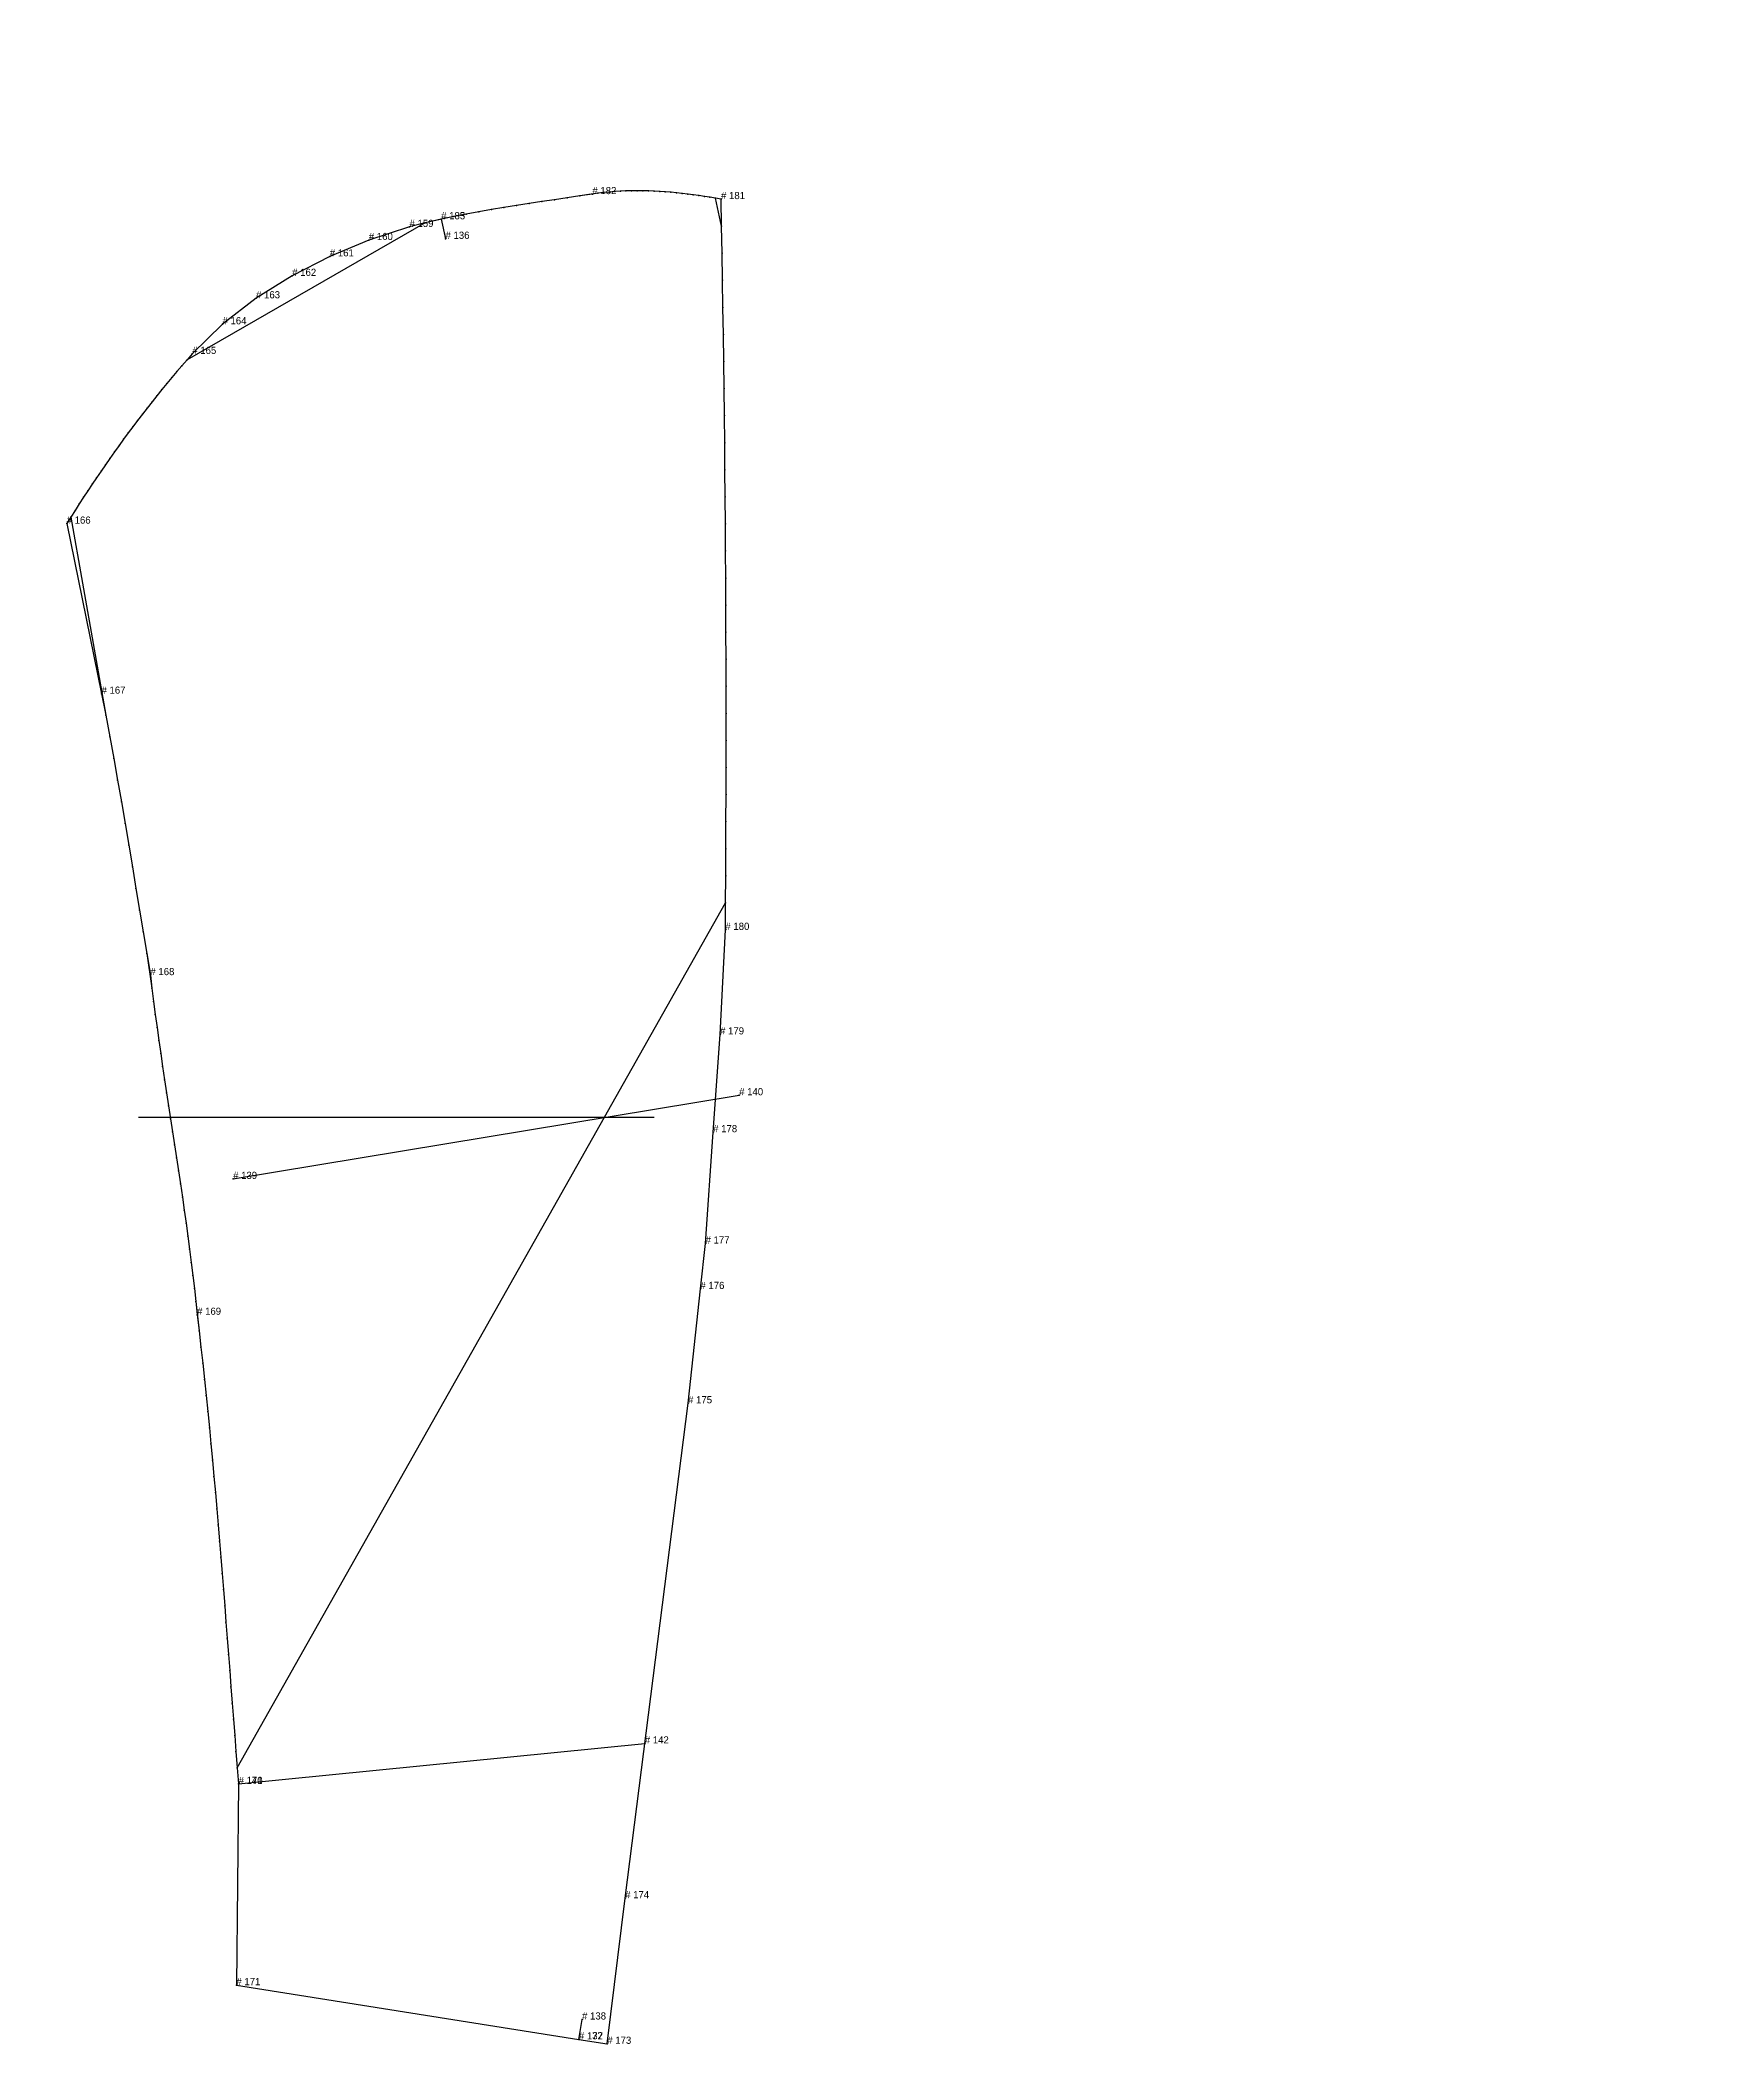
# Model space of a CAD drawing. Extents: x -129 to 180, y -125 to 336.
# Drawn here: x 118.5 to 177.3, y 130.8 to 200.7 of the extents above; entities that cross this region are included whole.
import ezdxf

# ---------------------------------------------------------------- set-up
doc = ezdxf.new("R2010")
doc.units = 0

# ---------------------------------------------------------------- blocks, each defined once
blk = doc.blocks.new('Pattern_110771_M')
at = {"layer": '1'}
blk.add_lwpolyline([(131.43013, 194.183014), (130.010696, 193.725494), (128.649612, 193.153961), (127.335762, 192.47467), (126.074585, 191.691269), (124.903358, 190.786713), (123.84906, 189.751251), (123.667427, 189.547043), (123.487503, 189.341354), (123.309258, 189.134277), (123.132652, 188.925797), (122.95768, 188.715988), (122.784294, 188.504868), (122.61248, 188.29245), (122.442207, 188.078812), (122.273445, 187.863953), (122.106171, 187.647934), (121.940361, 187.430771), (121.775978, 187.212509), (121.613007, 186.993164), (121.451408, 186.772812), (121.291161, 186.551453), (121.13224, 186.329117), (120.974617, 186.105865), (120.81826, 185.881729), (120.663155, 185.656723), (120.509254, 185.430893), (120.356552, 185.204285), (120.205009, 184.976913), (120.054596, 184.748825), (119.905296, 184.520065), (119.75708, 184.290649), (119.609909, 184.060608), (119.463768, 183.830002), (120.679771, 177.895798), (120.826447, 177.143112), (120.968559, 176.389587), (121.106667, 175.63533), (121.241318, 174.880417), (121.373047, 174.124969), (121.502396, 173.36911), (121.629929, 172.612885), (121.75618, 171.856445), (121.881691, 171.099869), (122.007011, 170.343262), (122.132683, 169.586716), (122.259262, 168.830353), (122.387276, 168.074265), (122.441071, 167.617111), (122.497612, 167.160355), (122.556656, 166.703964), (122.61795, 166.247894), (122.681229, 165.79213), (122.746246, 165.336609), (122.812744, 164.881317), (122.880455, 164.426193), (122.949142, 163.971222), (123.018539, 163.516357), (123.088387, 163.061554), (123.158432, 162.606796), (123.228416, 162.152039), (123.298096, 161.69725), (123.367203, 161.242386), (123.435486, 160.787399), (123.502686, 160.332275), (123.56855, 159.876968), (123.63282, 159.421432), (123.695244, 158.965652), (123.755562, 158.509567), (123.813522, 158.053162), (123.868866, 157.59639), (123.921333, 157.139206), (123.97068, 156.681595), (124.016632, 156.223495), (124.084373, 155.660583), (124.149826, 155.097458), (124.213127, 154.534134), (124.274368, 153.970627), (124.333672, 153.406937), (124.391144, 152.843079), (124.446907, 152.279068), (124.501053, 151.71492), (124.553711, 151.15062), (124.60498, 150.586212), (124.654984, 150.021683), (124.703827, 149.457031), (124.751617, 148.892303), (124.798477, 148.327484), (124.844513, 147.762589), (124.889832, 147.197632), (124.934547, 146.632614), (124.978775, 146.067551), (125.022621, 145.502457), (125.0662, 144.937332), (125.109619, 144.372208), (125.153, 143.807068), (125.196449, 143.241928), (125.240074, 142.676804), (125.283989, 142.11171), (125.328308, 141.546661), (125.373138, 140.981644), (125.418594, 140.416687), (125.46479, 139.851791), (125.387627, 132.830994), (137.343246, 130.941422), (138.333069, 130.784821), (138.956223, 135.863739), (141.153397, 153.134491), (141.58371, 157.123413), (141.763412, 158.709854), (142.028641, 162.593735), (142.269363, 166.006485), (142.455185, 169.653229), (142.461182, 170.597733), (142.466354, 171.542236), (142.470703, 172.486725), (142.474213, 173.431213), (142.476883, 174.375687), (142.478699, 175.32016), (142.479645, 176.264633), (142.479721, 177.209091), (142.478912, 178.153534), (142.477219, 179.097992), (142.474625, 180.042419), (142.471115, 180.986862), (142.46669, 181.931305), (142.461334, 182.875732), (142.455032, 183.82016), (142.447784, 184.764587), (142.43959, 185.709), (142.43042, 186.653412), (142.420288, 187.597839), (142.409149, 188.542252), (142.397034, 189.486664), (142.383911, 190.431076), (142.369766, 191.375488), (142.354614, 192.319885), (142.338409, 193.264297), (142.321182, 194.20871), (142.302902, 195.153122), (142.11026, 195.186829), (141.917099, 195.219101), (141.72345, 195.249786), (141.529373, 195.278748), (141.334885, 195.305878), (141.140045, 195.331024), (140.944885, 195.35405), (140.749466, 195.374832), (140.553802, 195.39325), (140.357941, 195.409149), (140.161942, 195.422394), (139.965836, 195.432877), (139.769653, 195.44043), (139.573456, 195.444962), (139.377258, 195.446289), (139.181137, 195.444321), (138.985107, 195.438904), (138.789215, 195.429916), (138.593506, 195.417206), (138.398026, 195.400665), (138.202805, 195.380142), (138.007904, 195.355499), (137.813339, 195.32663), (137.372177, 195.261932), (136.930862, 195.1978), (136.489487, 195.133621), (136.048203, 195.068756), (135.607132, 195.002579), (135.166382, 194.934464), (134.726059, 194.863785), (134.286331, 194.789902), (133.847275, 194.712204), (133.409027, 194.630051), (132.97171, 194.542816), (132.535461, 194.44986), (131.981842, 194.32225)], close=True, dxfattribs=at)
at = {"layer": '2'}
for p in [(137.813339, 195.32663), (137.813339, 195.32663), (142.302902, 195.153122), (142.302902, 195.153122), (132.535461, 194.44986), (132.535461, 194.44986), (132.535461, 194.44986), (132.535461, 194.44986), (130.010696, 193.725494), (130.010696, 193.725494), (131.43013, 194.183014), (131.43013, 194.183014), (132.686966, 193.766373), (132.686966, 193.766373), (128.649612, 193.153961), (128.649612, 193.153961), (127.335762, 192.47467), (127.335762, 192.47467), (126.074585, 191.691269), (126.074585, 191.691269), (124.903358, 190.786713), (124.903358, 190.786713), (123.84906, 189.751251), (123.84906, 189.751251), (119.463768, 183.830002), (119.463768, 183.830002), (120.679771, 177.895798), (120.679771, 177.895798), (142.455185, 169.653229), (142.455185, 169.653229), (122.387276, 168.074265), (122.387276, 168.074265), (142.269363, 166.006485), (142.269363, 166.006485), (142.935547, 163.883163), (142.935547, 163.883163), (142.028641, 162.593735), (142.028641, 162.593735), (125.273529, 160.963715), (125.273529, 160.963715), (141.763412, 158.709854), (141.763412, 158.709854), (141.58371, 157.123413), (141.58371, 157.123413), (124.016632, 156.223495), (124.016632, 156.223495), (141.153397, 153.134491), (141.153397, 153.134491), (139.643326, 141.264725), (139.643326, 141.264725), (125.46479, 139.851791), (125.46479, 139.851791), (125.46479, 139.851776), (125.46479, 139.851776), (138.956223, 135.863739), (138.956223, 135.863739), (125.387627, 132.830994), (125.387627, 132.830994), (137.452942, 131.632904), (137.452942, 131.632904), (137.343246, 130.941422), (137.343246, 130.941422), (137.343246, 130.941422), (137.343246, 130.941422), (138.333069, 130.784821), (138.333069, 130.784821)]:
    blk.add_point(p, dxfattribs=at)
at = {"layer": '3'}
for p in [(136.489487, 195.133621), (136.489487, 195.133621), (136.930862, 195.1978), (136.930862, 195.1978), (137.372177, 195.261932), (137.372177, 195.261932), (138.007904, 195.355499), (138.007904, 195.355499), (138.202805, 195.380142), (138.202805, 195.380142), (138.398026, 195.400665), (138.398026, 195.400665), (138.593506, 195.417206), (138.593506, 195.417206), (138.789215, 195.429916), (138.789215, 195.429916), (138.985107, 195.438904), (138.985107, 195.438904), (139.181137, 195.444321), (139.181137, 195.444321), (139.377258, 195.446289), (139.377258, 195.446289), (139.573456, 195.444962), (139.573456, 195.444962), (139.769653, 195.44043), (139.769653, 195.44043), (139.965836, 195.432877), (139.965836, 195.432877), (140.161942, 195.422394), (140.161942, 195.422394), (140.357941, 195.409149), (140.357941, 195.409149), (140.553802, 195.39325), (140.553802, 195.39325), (140.749466, 195.374832), (140.749466, 195.374832), (140.944885, 195.35405), (140.944885, 195.35405), (141.140045, 195.331024), (141.140045, 195.331024), (141.334885, 195.305878), (141.334885, 195.305878), (141.529373, 195.278748), (141.529373, 195.278748), (141.72345, 195.249786), (141.72345, 195.249786), (141.917099, 195.219101), (141.917099, 195.219101), (142.11026, 195.186829), (142.11026, 195.186829), (132.97171, 194.542816), (132.97171, 194.542816), (133.409027, 194.630051), (133.409027, 194.630051), (133.847275, 194.712204), (133.847275, 194.712204), (134.286331, 194.789902), (134.286331, 194.789902), (134.726059, 194.863785), (134.726059, 194.863785), (135.166382, 194.934464), (135.166382, 194.934464), (135.607132, 195.002579), (135.607132, 195.002579), (136.048203, 195.068756), (136.048203, 195.068756), (131.981842, 194.32225), (131.981842, 194.32225), (142.321182, 194.20871), (142.321182, 194.20871), (142.338409, 193.264297), (142.338409, 193.264297), (142.354614, 192.319885), (142.354614, 192.319885), (142.369766, 191.375488), (142.369766, 191.375488), (142.383911, 190.431076), (142.383911, 190.431076), (123.667427, 189.547043), (123.667427, 189.547043), (142.397034, 189.486664), (142.397034, 189.486664), (123.132652, 188.925797), (123.132652, 188.925797), (123.309258, 189.134277), (123.309258, 189.134277), (123.487503, 189.341354), (123.487503, 189.341354), (122.61248, 188.29245), (122.61248, 188.29245), (122.784294, 188.504868), (122.784294, 188.504868), (122.95768, 188.715988), (122.95768, 188.715988), (142.409149, 188.542252), (142.409149, 188.542252), (121.940361, 187.430771), (121.940361, 187.430771), (122.106171, 187.647934), (122.106171, 187.647934), (122.273445, 187.863953), (122.273445, 187.863953), (122.442207, 188.078812), (122.442207, 188.078812), (142.420288, 187.597839), (142.420288, 187.597839), (121.451408, 186.772812), (121.451408, 186.772812), (121.613007, 186.993164), (121.613007, 186.993164), (121.775978, 187.212509), (121.775978, 187.212509), (120.974617, 186.105865), (120.974617, 186.105865), (121.13224, 186.329117), (121.13224, 186.329117), (121.291161, 186.551453), (121.291161, 186.551453), (142.43042, 186.653412), (142.43042, 186.653412), (120.509254, 185.430893), (120.509254, 185.430893), (120.663155, 185.656723), (120.663155, 185.656723), (120.81826, 185.881729), (120.81826, 185.881729), (142.43959, 185.709), (142.43959, 185.709), (120.054596, 184.748825), (120.054596, 184.748825), (120.205009, 184.976913), (120.205009, 184.976913), (120.356552, 185.204285), (120.356552, 185.204285), (142.447784, 184.764587), (142.447784, 184.764587), (119.609909, 184.060608), (119.609909, 184.060608), (119.75708, 184.290649), (119.75708, 184.290649), (119.905296, 184.520065), (119.905296, 184.520065), (142.455032, 183.82016), (142.455032, 183.82016), (142.461334, 182.875732), (142.461334, 182.875732), (142.46669, 181.931305), (142.46669, 181.931305), (142.471115, 180.986862), (142.471115, 180.986862), (142.474625, 180.042419), (142.474625, 180.042419), (142.477219, 179.097992), (142.477219, 179.097992), (142.478912, 178.153534), (142.478912, 178.153534), (120.826447, 177.143112), (120.826447, 177.143112), (142.479721, 177.209091), (142.479721, 177.209091), (120.968559, 176.389587), (120.968559, 176.389587), (142.479645, 176.264633), (142.479645, 176.264633), (121.106667, 175.63533), (121.106667, 175.63533), (121.241318, 174.880417), (121.241318, 174.880417), (142.478699, 175.32016), (142.478699, 175.32016), (121.373047, 174.124969), (121.373047, 174.124969), (142.476883, 174.375687), (142.476883, 174.375687), (142.474213, 173.431213), (142.474213, 173.431213), (121.502396, 173.36911), (121.502396, 173.36911), (121.629929, 172.612885), (121.629929, 172.612885), (142.470703, 172.486725), (142.470703, 172.486725), (121.75618, 171.856445), (121.75618, 171.856445), (142.466354, 171.542236), (142.466354, 171.542236), (121.881691, 171.099869), (121.881691, 171.099869), (122.007011, 170.343262), (122.007011, 170.343262), (142.461182, 170.597733), (142.461182, 170.597733), (122.132683, 169.586716), (122.132683, 169.586716), (122.259262, 168.830353), (122.259262, 168.830353), (122.441071, 167.617111), (122.441071, 167.617111), (122.497612, 167.160355), (122.497612, 167.160355), (122.556656, 166.703964), (122.556656, 166.703964), (122.61795, 166.247894), (122.61795, 166.247894), (122.681229, 165.79213), (122.681229, 165.79213), (122.746246, 165.336609), (122.746246, 165.336609), (122.812744, 164.881317), (122.812744, 164.881317), (122.880455, 164.426193), (122.880455, 164.426193), (122.949142, 163.971222), (122.949142, 163.971222), (123.018539, 163.516357), (123.018539, 163.516357), (123.088387, 163.061554), (123.088387, 163.061554), (123.158432, 162.606796), (123.158432, 162.606796), (123.228416, 162.152039), (123.228416, 162.152039), (123.298096, 161.69725), (123.298096, 161.69725), (123.367203, 161.242386), (123.367203, 161.242386), (123.435486, 160.787399), (123.435486, 160.787399), (123.502686, 160.332275), (123.502686, 160.332275), (123.56855, 159.876968), (123.56855, 159.876968), (123.63282, 159.421432), (123.63282, 159.421432), (123.695244, 158.965652), (123.695244, 158.965652), (123.755562, 158.509567), (123.755562, 158.509567), (123.813522, 158.053162), (123.813522, 158.053162), (123.868866, 157.59639), (123.868866, 157.59639), (123.921333, 157.139206), (123.921333, 157.139206), (123.97068, 156.681595), (123.97068, 156.681595), (124.084373, 155.660583), (124.084373, 155.660583), (124.149826, 155.097458), (124.149826, 155.097458), (124.213127, 154.534134), (124.213127, 154.534134), (124.274368, 153.970627), (124.274368, 153.970627), (124.333672, 153.406937), (124.333672, 153.406937), (124.391144, 152.843079), (124.391144, 152.843079), (124.446907, 152.279068), (124.446907, 152.279068), (124.501053, 151.71492), (124.501053, 151.71492), (124.553711, 151.15062), (124.553711, 151.15062), (124.60498, 150.586212), (124.60498, 150.586212), (124.654984, 150.021683), (124.654984, 150.021683), (124.703827, 149.457031), (124.703827, 149.457031), (124.751617, 148.892303), (124.751617, 148.892303), (124.798477, 148.327484), (124.798477, 148.327484), (124.844513, 147.762589), (124.844513, 147.762589), (124.889832, 147.197632), (124.889832, 147.197632), (124.934547, 146.632614), (124.934547, 146.632614), (124.978775, 146.067551), (124.978775, 146.067551), (125.022621, 145.502457), (125.022621, 145.502457), (125.0662, 144.937332), (125.0662, 144.937332), (125.109619, 144.372208), (125.109619, 144.372208), (125.153, 143.807068), (125.153, 143.807068), (125.196449, 143.241928), (125.196449, 143.241928), (125.240074, 142.676804), (125.240074, 142.676804), (125.283989, 142.11171), (125.283989, 142.11171), (125.328308, 141.546661), (125.328308, 141.546661), (125.373138, 140.981644), (125.373138, 140.981644), (125.418594, 140.416687), (125.418594, 140.416687)]:
    blk.add_point(p, dxfattribs=at)
at = {"layer": '7'}
blk.add_line((121.971748, 163.11554), (139.971741, 163.11554), dxfattribs=at)
at = {"layer": '8'}
for points in [[(132.535461, 194.44986), (132.686966, 193.766373)], [(125.273529, 160.963715), (142.935547, 163.883163)], [(125.46479, 139.851776), (139.643326, 141.264725)], [(137.343246, 130.941422), (137.452942, 131.632904)]]:
    blk.add_lwpolyline(points, dxfattribs=at)
at = {"layer": '84'}
blk.add_lwpolyline([(123.667427, 189.547043), (123.487503, 189.341354), (123.309258, 189.134277), (123.132652, 188.925797), (122.95768, 188.715988), (122.784294, 188.504868), (122.61248, 188.29245), (122.442207, 188.078812), (122.273445, 187.863953), (122.106171, 187.647934), (121.940361, 187.430771), (121.775978, 187.212509), (121.613007, 186.993164), (121.451408, 186.772812), (121.291161, 186.551453), (121.13224, 186.329117), (120.974617, 186.105865), (120.81826, 185.881729), (120.663155, 185.656723), (120.509254, 185.430893), (120.356552, 185.204285), (120.205009, 184.976913), (120.054596, 184.748825), (119.905296, 184.520065), (119.75708, 184.290649), (119.609909, 184.060608), (120.826447, 177.143112), (120.968559, 176.389587), (121.106667, 175.63533), (121.241318, 174.880417), (121.373047, 174.124969), (121.502396, 173.36911), (121.629929, 172.612885), (121.75618, 171.856445), (121.881691, 171.099869), (122.007011, 170.343262), (122.132683, 169.586716), (122.259262, 168.830353), (122.441071, 167.617111), (122.497612, 167.160355), (122.556656, 166.703964), (122.61795, 166.247894), (122.681229, 165.79213), (122.746246, 165.336609), (122.812744, 164.881317), (122.880455, 164.426193), (122.949142, 163.971222), (123.018539, 163.516357), (123.088387, 163.061554), (123.158432, 162.606796), (123.228416, 162.152039), (123.298096, 161.69725), (123.367203, 161.242386), (123.435486, 160.787399), (123.502686, 160.332275), (123.56855, 159.876968), (123.63282, 159.421432), (123.695244, 158.965652), (123.755562, 158.509567), (123.813522, 158.053162), (123.868866, 157.59639), (123.921333, 157.139206), (123.97068, 156.681595), (124.084373, 155.660583), (124.149826, 155.097458), (124.213127, 154.534134), (124.274368, 153.970627), (124.333672, 153.406937), (124.391144, 152.843079), (124.446907, 152.279068), (124.501053, 151.71492), (124.553711, 151.15062), (124.60498, 150.586212), (124.654984, 150.021683), (124.703827, 149.457031), (124.751617, 148.892303), (124.798477, 148.327484), (124.844513, 147.762589), (124.889832, 147.197632), (124.934547, 146.632614), (124.978775, 146.067551), (125.022621, 145.502457), (125.0662, 144.937332), (125.109619, 144.372208), (125.153, 143.807068), (125.196449, 143.241928), (125.240074, 142.676804), (125.283989, 142.11171), (125.328308, 141.546661), (125.373138, 140.981644), (125.418594, 140.416687), (142.461182, 170.597733), (142.466354, 171.542236), (142.470703, 172.486725), (142.474213, 173.431213), (142.476883, 174.375687), (142.478699, 175.32016), (142.479645, 176.264633), (142.479721, 177.209091), (142.478912, 178.153534), (142.477219, 179.097992), (142.474625, 180.042419), (142.471115, 180.986862), (142.46669, 181.931305), (142.461334, 182.875732), (142.455032, 183.82016), (142.447784, 184.764587), (142.43959, 185.709), (142.43042, 186.653412), (142.420288, 187.597839), (142.409149, 188.542252), (142.397034, 189.486664), (142.383911, 190.431076), (142.369766, 191.375488), (142.354614, 192.319885), (142.338409, 193.264297), (142.321182, 194.20871), (142.11026, 195.186829), (141.917099, 195.219101), (141.72345, 195.249786), (141.529373, 195.278748), (141.334885, 195.305878), (141.140045, 195.331024), (140.944885, 195.35405), (140.749466, 195.374832), (140.553802, 195.39325), (140.357941, 195.409149), (140.161942, 195.422394), (139.965836, 195.432877), (139.769653, 195.44043), (139.573456, 195.444962), (139.377258, 195.446289), (139.181137, 195.444321), (138.985107, 195.438904), (138.789215, 195.429916), (138.593506, 195.417206), (138.398026, 195.400665), (138.202805, 195.380142), (138.007904, 195.355499), (137.372177, 195.261932), (136.930862, 195.1978), (136.489487, 195.133621), (136.048203, 195.068756), (135.607132, 195.002579), (135.166382, 194.934464), (134.726059, 194.863785), (134.286331, 194.789902), (133.847275, 194.712204), (133.409027, 194.630051), (132.97171, 194.542816), (131.981842, 194.32225)], close=True, dxfattribs=at)
at = {"layer": '85'}
for points in [[(132.686966, 193.766373)], [(142.935547, 163.883163)], [(139.643326, 141.264725)], [(137.452942, 131.632904)]]:
    blk.add_lwpolyline(points, dxfattribs=at)
at = {"layer": '1'}
for s, p in [('# 182', (137.813339, 195.32663)), ('# 181', (142.302902, 195.153122)), ('# 159', (131.43013, 194.183014)), ('# 183', (132.535461, 194.44986)), ('# 160', (130.010696, 193.725494)), ('# 161', (128.649612, 193.153961)), ('# 162', (127.335762, 192.47467)), ('# 163', (126.074585, 191.691269)), ('# 164', (124.903358, 190.786713)), ('# 165', (123.84906, 189.751251)), ('# 166', (119.463768, 183.830002)), ('# 167', (120.679771, 177.895798)), ('# 180', (142.455185, 169.653229)), ('# 168', (122.387276, 168.074265)), ('# 179', (142.269363, 166.006485)), ('# 178', (142.028641, 162.593735)), ('# 177', (141.763412, 158.709854)), ('# 176', (141.58371, 157.123413)), ('# 169', (124.016632, 156.223495)), ('# 175', (141.153397, 153.134491)), ('# 170', (125.46479, 139.851791)), ('# 174', (138.956223, 135.863739)), ('# 171', (125.387627, 132.830994)), ('# 172', (137.343246, 130.941422)), ('# 173', (138.333069, 130.784821))]:
    blk.add_text(s, height=0.25, dxfattribs=at).set_placement(p)
at = {"layer": '8'}
for s, p in [('# 135', (132.535461, 194.44986)), ('# 136', (132.686966, 193.766373)), ('# 140', (142.935547, 163.883163)), ('# 139', (125.273529, 160.963715)), ('# 142', (139.643326, 141.264725)), ('# 141', (125.46479, 139.851776)), ('# 138', (137.452942, 131.632904)), ('# 137', (137.343246, 130.941422))]:
    blk.add_text(s, height=0.25, dxfattribs=at).set_placement(p)
at = {"layer": '85'}
for s, p in [('# 136', (132.686966, 193.766373)), ('# 140', (142.935547, 163.883163)), ('# 142', (139.643326, 141.264725)), ('# 138', (137.452942, 131.632904))]:
    blk.add_text(s, height=0.25, dxfattribs=at).set_placement(p)
blk = doc.blocks.new('Pattern_121095_M')
at = {"layer": '1'}
blk.add_lwpolyline([(100.798256, 146.612213), (101.500961, 156.19841), (101.776932, 158.232437), (101.827881, 158.510178), (101.882202, 158.787186), (101.939789, 159.063477), (102.000542, 159.33905), (102.064369, 159.613907), (102.13118, 159.888046), (102.200867, 160.161469), (102.273338, 160.434189), (102.348503, 160.706177), (102.426254, 160.977463), (102.506508, 161.248032), (102.589157, 161.517899), (102.67411, 161.787033), (102.761269, 162.055466), (102.85054, 162.323181), (102.941826, 162.590195), (103.035019, 162.856491), (103.308838, 163.754272), (103.584419, 164.65155), (103.861839, 165.548279), (104.141174, 166.444458), (104.422485, 167.340042), (104.705856, 168.234985), (104.991356, 169.129272), (105.279045, 170.022842), (105.569008, 170.915695), (105.861313, 171.80777), (106.156021, 172.699036), (106.453224, 173.589478), (106.752975, 174.47905), (107.055359, 175.367722), (107.360435, 176.255447), (107.668289, 177.142212), (107.978981, 178.027969), (108.292587, 178.912689), (108.609177, 179.796341), (108.928825, 180.678894), (109.251602, 181.560303), (109.577576, 182.440536), (109.90683, 183.319565), (110.239418, 184.197357), (110.575424, 185.073868), (110.914917, 185.949081), (111.257965, 186.822968), (111.604645, 187.69545), (111.955032, 188.566544), (111.75116, 188.505722), (111.546577, 188.447357), (111.341309, 188.391434), (111.135376, 188.337982), (110.928818, 188.287003), (110.721664, 188.238495), (110.513947, 188.192474), (110.305695, 188.148911), (110.096931, 188.107849), (109.887695, 188.06929), (109.678024, 188.033203), (109.467926, 187.999634), (109.257446, 187.968567), (109.046608, 187.940002), (108.835449, 187.913956), (108.623993, 187.890411), (108.41227, 187.869415), (108.200317, 187.850922), (107.988159, 187.834976), (107.775826, 187.821564), (107.563354, 187.810684), (107.350761, 187.802353), (107.138092, 187.79657), (106.178688, 188.143829), (105.267227, 188.601425), (105.084663, 188.715256), (104.904541, 188.832657), (104.726791, 188.953491), (104.551369, 189.077591), (104.378204, 189.204834), (104.20726, 189.335068), (104.03846, 189.46814), (103.871758, 189.603912), (103.707092, 189.742233), (103.544411, 189.88295), (103.383652, 190.02594), (103.224762, 190.171021), (103.06768, 190.318085), (102.912354, 190.466965), (102.75872, 190.617523), (102.606735, 190.769623), (102.456329, 190.923096), (102.307449, 191.077805), (102.160034, 191.233597), (101.946999, 191.497528), (101.733826, 191.761581), (101.520416, 192.025635), (101.306679, 192.289581), (101.092514, 192.553329), (100.877831, 192.816757), (100.662529, 193.079773), (100.446518, 193.34227), (100.229706, 193.604156), (100.011993, 193.865295), (99.793282, 194.125595), (99.573486, 194.384964), (99.352501, 194.64328), (99.130234, 194.900421), (98.906601, 195.156342), (98.681488, 195.410873), (98.454819, 195.663956), (98.226486, 195.915451), (97.996399, 196.165268), (97.764465, 196.4133), (97.530579, 196.659454), (97.294662, 196.903595), (97.05661, 197.14566), (96.816322, 197.385498), (96.573715, 197.623047), (96.32869, 197.858154), (96.081146, 198.090759), (95.830994, 198.32074), (95.57814, 198.547974), (94.281937, 199.553345), (92.907486, 200.448761), (92.689186, 199.769775), (92.47229, 199.090332), (92.256798, 198.410461), (92.042694, 197.730164), (91.829964, 197.049438), (91.618591, 196.368286), (91.408577, 195.686722), (91.199898, 195.004745), (90.992546, 194.322372), (90.786507, 193.639603), (90.581764, 192.956436), (90.378311, 192.272888), (90.17614, 191.588959), (89.975235, 190.904663), (89.775574, 190.220001), (89.577156, 189.534973), (89.379967, 188.849579), (89.183998, 188.163849), (88.989227, 187.477783), (88.795647, 186.791367), (88.603241, 186.10463), (88.41201, 185.417557), (88.221931, 184.730164), (88.03299, 184.042465), (87.845184, 183.354462), (87.658485, 182.666153), (87.4729, 181.977539), (87.288406, 181.288651), (87.104996, 180.599472), (86.994202, 180.183136), (86.883812, 179.766663), (86.773972, 179.350021), (86.664841, 178.933167), (86.55658, 178.516068), (86.449348, 178.098709), (86.343285, 177.681046), (86.238556, 177.263062), (86.135315, 176.844696), (86.033722, 176.425964), (85.933929, 176.00679), (85.836082, 175.587158), (85.740356, 175.167053), (85.646889, 174.746429), (85.555847, 174.325256), (85.467377, 173.903503), (85.381638, 173.48114), (85.298798, 173.058136), (84.873901, 170.508057), (84.587746, 167.938965), (84.437622, 165.35936), (84.46566, 164.742569), (84.499733, 164.126343), (84.539543, 163.510666), (84.584808, 162.895523), (84.635223, 162.280884), (84.690491, 161.666702), (84.750328, 161.052979), (84.814438, 160.439682), (84.882523, 159.826767), (84.954285, 159.214233), (85.029434, 158.602036), (85.107674, 157.990143), (85.188721, 157.378555), (85.272263, 156.767227), (85.358017, 156.156128), (85.445686, 155.545258), (85.534981, 154.934555), (85.625595, 154.32402), (85.717239, 153.713623), (85.809631, 153.103333), (85.902458, 152.493118), (85.995438, 151.88295), (86.088264, 151.272827), (86.180656, 150.662689), (86.272316, 150.052536), (86.362946, 149.442337), (86.452248, 148.832062), (86.539932, 148.22168), (86.62571, 147.611176), (86.640831, 147.610794), (87.984207, 137.468201), (100.917038, 139.592957)], close=True, dxfattribs=at)
at = {"layer": '2'}
for p in [(92.907486, 200.448761), (92.907486, 200.448761), (94.281937, 199.553345), (94.281937, 199.553345), (95.57814, 198.547974), (95.57814, 198.547974), (102.160034, 191.233597), (102.160034, 191.233597), (102.160034, 191.233597), (102.160034, 191.233597), (101.632256, 190.77388), (101.632256, 190.77388), (105.267227, 188.601425), (105.267227, 188.601425), (106.178688, 188.143829), (106.178688, 188.143829), (111.955032, 188.566544), (111.955032, 188.566544), (107.138092, 187.79657), (107.138092, 187.79657), (87.104996, 180.599472), (87.104996, 180.599472), (85.298798, 173.058136), (85.298798, 173.058136), (84.873901, 170.508057), (84.873901, 170.508057), (88.21875, 169.312668), (88.21875, 169.312668), (88.21875, 169.312668), (88.21875, 169.312668), (88.705643, 169.235214), (88.705643, 169.235214), (88.783264, 169.723114), (88.783264, 169.723114), (88.628044, 168.747314), (88.628044, 168.747314), (89.193535, 169.157593), (89.193535, 169.157593), (84.587746, 167.938965), (84.587746, 167.938965), (104.446281, 166.731125), (104.446281, 166.731125), (84.437622, 165.35936), (84.437622, 165.35936), (103.035019, 162.856491), (103.035019, 162.856491), (101.776932, 158.232437), (101.776932, 158.232437), (101.500961, 156.19841), (101.500961, 156.19841), (86.62571, 147.611176), (86.62571, 147.611176), (86.62571, 147.611176), (86.62571, 147.611176), (86.640831, 147.610794), (86.640831, 147.610794), (100.798256, 146.612213), (100.798256, 146.612213), (100.798256, 146.612213), (100.798256, 146.612213), (100.917038, 139.592957), (100.917038, 139.592957), (87.984207, 137.468201), (87.984207, 137.468201)]:
    blk.add_point(p, dxfattribs=at)
at = {"layer": '3'}
for p in [(92.689186, 199.769775), (92.689186, 199.769775), (92.47229, 199.090332), (92.47229, 199.090332), (92.256798, 198.410461), (92.256798, 198.410461), (95.830994, 198.32074), (95.830994, 198.32074), (96.081146, 198.090759), (96.081146, 198.090759), (92.042694, 197.730164), (92.042694, 197.730164), (96.32869, 197.858154), (96.32869, 197.858154), (96.573715, 197.623047), (96.573715, 197.623047), (96.816322, 197.385498), (96.816322, 197.385498), (91.829964, 197.049438), (91.829964, 197.049438), (97.05661, 197.14566), (97.05661, 197.14566), (97.294662, 196.903595), (97.294662, 196.903595), (97.530579, 196.659454), (97.530579, 196.659454), (91.618591, 196.368286), (91.618591, 196.368286), (97.764465, 196.4133), (97.764465, 196.4133), (97.996399, 196.165268), (97.996399, 196.165268), (98.226486, 195.915451), (98.226486, 195.915451), (91.408577, 195.686722), (91.408577, 195.686722), (98.454819, 195.663956), (98.454819, 195.663956), (98.681488, 195.410873), (98.681488, 195.410873), (98.906601, 195.156342), (98.906601, 195.156342), (91.199898, 195.004745), (91.199898, 195.004745), (99.130234, 194.900421), (99.130234, 194.900421), (99.352501, 194.64328), (99.352501, 194.64328), (99.573486, 194.384964), (99.573486, 194.384964), (90.992546, 194.322372), (90.992546, 194.322372), (99.793282, 194.125595), (99.793282, 194.125595), (100.011993, 193.865295), (100.011993, 193.865295), (90.786507, 193.639603), (90.786507, 193.639603), (100.229706, 193.604156), (100.229706, 193.604156), (100.446518, 193.34227), (100.446518, 193.34227), (100.662529, 193.079773), (100.662529, 193.079773), (90.581764, 192.956436), (90.581764, 192.956436), (100.877831, 192.816757), (100.877831, 192.816757), (101.092514, 192.553329), (101.092514, 192.553329), (101.306679, 192.289581), (101.306679, 192.289581), (90.17614, 191.588959), (90.17614, 191.588959), (90.378311, 192.272888), (90.378311, 192.272888), (101.520416, 192.025635), (101.520416, 192.025635), (101.733826, 191.761581), (101.733826, 191.761581), (89.975235, 190.904663), (89.975235, 190.904663), (101.946999, 191.497528), (101.946999, 191.497528), (102.307449, 191.077805), (102.307449, 191.077805), (102.456329, 190.923096), (102.456329, 190.923096), (89.775574, 190.220001), (89.775574, 190.220001), (102.606735, 190.769623), (102.606735, 190.769623), (102.75872, 190.617523), (102.75872, 190.617523), (102.912354, 190.466965), (102.912354, 190.466965), (103.06768, 190.318085), (103.06768, 190.318085), (89.577156, 189.534973), (89.577156, 189.534973), (103.224762, 190.171021), (103.224762, 190.171021), (103.383652, 190.02594), (103.383652, 190.02594), (103.544411, 189.88295), (103.544411, 189.88295), (103.707092, 189.742233), (103.707092, 189.742233), (103.871758, 189.603912), (103.871758, 189.603912), (89.379967, 188.849579), (89.379967, 188.849579), (104.03846, 189.46814), (104.03846, 189.46814), (104.20726, 189.335068), (104.20726, 189.335068), (104.378204, 189.204834), (104.378204, 189.204834), (104.551369, 189.077591), (104.551369, 189.077591), (104.726791, 188.953491), (104.726791, 188.953491), (104.904541, 188.832657), (104.904541, 188.832657), (89.183998, 188.163849), (89.183998, 188.163849), (105.084663, 188.715256), (105.084663, 188.715256), (110.096931, 188.107849), (110.096931, 188.107849), (110.305695, 188.148911), (110.305695, 188.148911), (110.513947, 188.192474), (110.513947, 188.192474), (110.721664, 188.238495), (110.721664, 188.238495), (110.928818, 188.287003), (110.928818, 188.287003), (111.135376, 188.337982), (111.135376, 188.337982), (111.341309, 188.391434), (111.341309, 188.391434), (111.546577, 188.447357), (111.546577, 188.447357), (111.75116, 188.505722), (111.75116, 188.505722), (88.989227, 187.477783), (88.989227, 187.477783), (107.350761, 187.802353), (107.350761, 187.802353), (107.563354, 187.810684), (107.563354, 187.810684), (107.775826, 187.821564), (107.775826, 187.821564), (107.988159, 187.834976), (107.988159, 187.834976), (108.200317, 187.850922), (108.200317, 187.850922), (108.41227, 187.869415), (108.41227, 187.869415), (108.623993, 187.890411), (108.623993, 187.890411), (108.835449, 187.913956), (108.835449, 187.913956), (109.046608, 187.940002), (109.046608, 187.940002), (109.257446, 187.968567), (109.257446, 187.968567), (109.467926, 187.999634), (109.467926, 187.999634), (109.678024, 188.033203), (109.678024, 188.033203), (109.887695, 188.06929), (109.887695, 188.06929), (111.604645, 187.69545), (111.604645, 187.69545), (88.795647, 186.791367), (88.795647, 186.791367), (111.257965, 186.822968), (111.257965, 186.822968), (88.603241, 186.10463), (88.603241, 186.10463), (88.41201, 185.417557), (88.41201, 185.417557), (110.914917, 185.949081), (110.914917, 185.949081), (88.221931, 184.730164), (88.221931, 184.730164), (110.575424, 185.073868), (110.575424, 185.073868), (88.03299, 184.042465), (88.03299, 184.042465), (110.239418, 184.197357), (110.239418, 184.197357), (87.845184, 183.354462), (87.845184, 183.354462), (109.90683, 183.319565), (109.90683, 183.319565), (87.658485, 182.666153), (87.658485, 182.666153), (87.4729, 181.977539), (87.4729, 181.977539), (109.577576, 182.440536), (109.577576, 182.440536), (87.288406, 181.288651), (87.288406, 181.288651), (109.251602, 181.560303), (109.251602, 181.560303), (108.928825, 180.678894), (108.928825, 180.678894), (86.883812, 179.766663), (86.883812, 179.766663), (86.994202, 180.183136), (86.994202, 180.183136), (108.609177, 179.796341), (108.609177, 179.796341), (86.773972, 179.350021), (86.773972, 179.350021), (86.55658, 178.516068), (86.55658, 178.516068), (86.664841, 178.933167), (86.664841, 178.933167), (108.292587, 178.912689), (108.292587, 178.912689), (86.343285, 177.681046), (86.343285, 177.681046), (86.449348, 178.098709), (86.449348, 178.098709), (107.978981, 178.027969), (107.978981, 178.027969), (86.238556, 177.263062), (86.238556, 177.263062), (107.668289, 177.142212), (107.668289, 177.142212), (86.033722, 176.425964), (86.033722, 176.425964), (86.135315, 176.844696), (86.135315, 176.844696), (107.360435, 176.255447), (107.360435, 176.255447), (85.836082, 175.587158), (85.836082, 175.587158), (85.933929, 176.00679), (85.933929, 176.00679), (85.740356, 175.167053), (85.740356, 175.167053), (107.055359, 175.367722), (107.055359, 175.367722), (85.555847, 174.325256), (85.555847, 174.325256), (85.646889, 174.746429), (85.646889, 174.746429), (106.752975, 174.47905), (106.752975, 174.47905), (85.381638, 173.48114), (85.381638, 173.48114), (85.467377, 173.903503), (85.467377, 173.903503), (106.453224, 173.589478), (106.453224, 173.589478), (106.156021, 172.699036), (106.156021, 172.699036), (105.861313, 171.80777), (105.861313, 171.80777), (105.569008, 170.915695), (105.569008, 170.915695), (105.279045, 170.022842), (105.279045, 170.022842), (104.991356, 169.129272), (104.991356, 169.129272), (104.705856, 168.234985), (104.705856, 168.234985), (104.422485, 167.340042), (104.422485, 167.340042), (104.141174, 166.444458), (104.141174, 166.444458), (103.861839, 165.548279), (103.861839, 165.548279), (84.46566, 164.742569), (84.46566, 164.742569), (103.584419, 164.65155), (103.584419, 164.65155), (84.499733, 164.126343), (84.499733, 164.126343), (103.308838, 163.754272), (103.308838, 163.754272), (84.539543, 163.510666), (84.539543, 163.510666), (84.584808, 162.895523), (84.584808, 162.895523), (84.635223, 162.280884), (84.635223, 162.280884), (102.85054, 162.323181), (102.85054, 162.323181), (102.941826, 162.590195), (102.941826, 162.590195), (84.690491, 161.666702), (84.690491, 161.666702), (102.67411, 161.787033), (102.67411, 161.787033), (102.761269, 162.055466), (102.761269, 162.055466), (84.750328, 161.052979), (84.750328, 161.052979), (102.426254, 160.977463), (102.426254, 160.977463), (102.506508, 161.248032), (102.506508, 161.248032), (102.589157, 161.517899), (102.589157, 161.517899), (84.814438, 160.439682), (84.814438, 160.439682), (102.200867, 160.161469), (102.200867, 160.161469), (102.273338, 160.434189), (102.273338, 160.434189), (102.348503, 160.706177), (102.348503, 160.706177), (84.882523, 159.826767), (84.882523, 159.826767), (102.064369, 159.613907), (102.064369, 159.613907), (102.13118, 159.888046), (102.13118, 159.888046), (84.954285, 159.214233), (84.954285, 159.214233), (101.882202, 158.787186), (101.882202, 158.787186), (101.939789, 159.063477), (101.939789, 159.063477), (102.000542, 159.33905), (102.000542, 159.33905), (85.029434, 158.602036), (85.029434, 158.602036), (101.827881, 158.510178), (101.827881, 158.510178), (85.107674, 157.990143), (85.107674, 157.990143), (85.188721, 157.378555), (85.188721, 157.378555), (85.272263, 156.767227), (85.272263, 156.767227), (85.358017, 156.156128), (85.358017, 156.156128), (85.445686, 155.545258), (85.445686, 155.545258), (85.534981, 154.934555), (85.534981, 154.934555), (85.625595, 154.32402), (85.625595, 154.32402), (85.717239, 153.713623), (85.717239, 153.713623), (85.809631, 153.103333), (85.809631, 153.103333), (85.902458, 152.493118), (85.902458, 152.493118), (85.995438, 151.88295), (85.995438, 151.88295), (86.088264, 151.272827), (86.088264, 151.272827), (86.180656, 150.662689), (86.180656, 150.662689), (86.272316, 150.052536), (86.272316, 150.052536), (86.362946, 149.442337), (86.362946, 149.442337), (86.452248, 148.832062), (86.452248, 148.832062), (86.539932, 148.22168), (86.539932, 148.22168)]:
    blk.add_point(p, dxfattribs=at)
at = {"layer": '7'}
blk.add_line((89.196335, 168.958481), (107.196335, 168.958481), dxfattribs=at)
at = {"layer": '8'}
for points in [[(102.160034, 191.233597), (101.632256, 190.77388)], [(104.446281, 166.731125), (88.705643, 169.235214)], [(100.798256, 146.612213), (86.62571, 147.611176)]]:
    blk.add_lwpolyline(points, dxfattribs=at)
blk.add_lwpolyline([(88.21875, 169.312668), (88.628044, 168.747314), (89.193535, 169.157593), (88.783264, 169.723114), (88.21875, 169.312668)], close=True, dxfattribs=at)
at = {"layer": '84'}
blk.add_lwpolyline([(101.827881, 158.510178), (101.882202, 158.787186), (101.939789, 159.063477), (102.000542, 159.33905), (102.064369, 159.613907), (102.13118, 159.888046), (102.200867, 160.161469), (102.273338, 160.434189), (102.348503, 160.706177), (102.426254, 160.977463), (102.506508, 161.248032), (102.589157, 161.517899), (102.67411, 161.787033), (102.761269, 162.055466), (102.85054, 162.323181), (102.941826, 162.590195), (103.308838, 163.754272), (103.584419, 164.65155), (103.861839, 165.548279), (104.141174, 166.444458), (104.422485, 167.340042), (104.705856, 168.234985), (104.991356, 169.129272), (105.279045, 170.022842), (105.569008, 170.915695), (105.861313, 171.80777), (106.156021, 172.699036), (106.453224, 173.589478), (106.752975, 174.47905), (107.055359, 175.367722), (107.360435, 176.255447), (107.668289, 177.142212), (107.978981, 178.027969), (108.292587, 178.912689), (108.609177, 179.796341), (108.928825, 180.678894), (109.251602, 181.560303), (109.577576, 182.440536), (109.90683, 183.319565), (110.239418, 184.197357), (110.575424, 185.073868), (110.914917, 185.949081), (111.257965, 186.822968), (111.604645, 187.69545), (111.75116, 188.505722), (111.546577, 188.447357), (111.341309, 188.391434), (111.135376, 188.337982), (110.928818, 188.287003), (110.721664, 188.238495), (110.513947, 188.192474), (110.305695, 188.148911), (110.096931, 188.107849), (109.887695, 188.06929), (109.678024, 188.033203), (109.467926, 187.999634), (109.257446, 187.968567), (109.046608, 187.940002), (108.835449, 187.913956), (108.623993, 187.890411), (108.41227, 187.869415), (108.200317, 187.850922), (107.988159, 187.834976), (107.775826, 187.821564), (107.563354, 187.810684), (107.350761, 187.802353), (105.084663, 188.715256), (104.904541, 188.832657), (104.726791, 188.953491), (104.551369, 189.077591), (104.378204, 189.204834), (104.20726, 189.335068), (104.03846, 189.46814), (103.871758, 189.603912), (103.707092, 189.742233), (103.544411, 189.88295), (103.383652, 190.02594), (103.224762, 190.171021), (103.06768, 190.318085), (102.912354, 190.466965), (102.75872, 190.617523), (102.606735, 190.769623), (102.456329, 190.923096), (102.307449, 191.077805), (101.946999, 191.497528), (101.733826, 191.761581), (101.520416, 192.025635), (101.306679, 192.289581), (101.092514, 192.553329), (100.877831, 192.816757), (100.662529, 193.079773), (100.446518, 193.34227), (100.229706, 193.604156), (100.011993, 193.865295), (99.793282, 194.125595), (99.573486, 194.384964), (99.352501, 194.64328), (99.130234, 194.900421), (98.906601, 195.156342), (98.681488, 195.410873), (98.454819, 195.663956), (98.226486, 195.915451), (97.996399, 196.165268), (97.764465, 196.4133), (97.530579, 196.659454), (97.294662, 196.903595), (97.05661, 197.14566), (96.816322, 197.385498), (96.573715, 197.623047), (96.32869, 197.858154), (96.081146, 198.090759), (95.830994, 198.32074), (92.689186, 199.769775), (92.47229, 199.090332), (92.256798, 198.410461), (92.042694, 197.730164), (91.829964, 197.049438), (91.618591, 196.368286), (91.408577, 195.686722), (91.199898, 195.004745), (90.992546, 194.322372), (90.786507, 193.639603), (90.581764, 192.956436), (90.378311, 192.272888), (90.17614, 191.588959), (89.975235, 190.904663), (89.775574, 190.220001), (89.577156, 189.534973), (89.379967, 188.849579), (89.183998, 188.163849), (88.989227, 187.477783), (88.795647, 186.791367), (88.603241, 186.10463), (88.41201, 185.417557), (88.221931, 184.730164), (88.03299, 184.042465), (87.845184, 183.354462), (87.658485, 182.666153), (87.4729, 181.977539), (87.288406, 181.288651), (86.994202, 180.183136), (86.883812, 179.766663), (86.773972, 179.350021), (86.664841, 178.933167), (86.55658, 178.516068), (86.449348, 178.098709), (86.343285, 177.681046), (86.238556, 177.263062), (86.135315, 176.844696), (86.033722, 176.425964), (85.933929, 176.00679), (85.836082, 175.587158), (85.740356, 175.167053), (85.646889, 174.746429), (85.555847, 174.325256), (85.467377, 173.903503), (85.381638, 173.48114), (84.46566, 164.742569), (84.499733, 164.126343), (84.539543, 163.510666), (84.584808, 162.895523), (84.635223, 162.280884), (84.690491, 161.666702), (84.750328, 161.052979), (84.814438, 160.439682), (84.882523, 159.826767), (84.954285, 159.214233), (85.029434, 158.602036), (85.107674, 157.990143), (85.188721, 157.378555), (85.272263, 156.767227), (85.358017, 156.156128), (85.445686, 155.545258), (85.534981, 154.934555), (85.625595, 154.32402), (85.717239, 153.713623), (85.809631, 153.103333), (85.902458, 152.493118), (85.995438, 151.88295), (86.088264, 151.272827), (86.180656, 150.662689), (86.272316, 150.052536), (86.362946, 149.442337), (86.452248, 148.832062), (86.539932, 148.22168)], close=True, dxfattribs=at)
at = {"layer": '85'}
for points in [[(101.632256, 190.77388)], [(88.705643, 169.235214)], [(86.62571, 147.611176)]]:
    blk.add_lwpolyline(points, dxfattribs=at)
at = {"layer": '1'}
for s, p in [('# 125', (92.907486, 200.448761)), ('# 124', (94.281937, 199.553345)), ('# 123', (95.57814, 198.547974)), ('# 122', (102.160034, 191.233597)), ('# 121', (105.267227, 188.601425)), ('# 118', (111.955032, 188.566544)), ('# 120', (106.178688, 188.143829)), ('# 119', (107.138092, 187.79657)), ('# 126', (87.104996, 180.599472)), ('# 127', (85.298798, 173.058136)), ('# 128', (84.873901, 170.508057)), ('# 129', (84.587746, 167.938965)), ('# 130', (84.437622, 165.35936)), ('# 117', (103.035019, 162.856491)), ('# 116', (101.776932, 158.232437)), ('# 115', (101.500961, 156.19841)), ('# 131', (86.62571, 147.611176)), ('# 132', (86.640831, 147.610794)), ('# 114', (100.798256, 146.612213)), ('# 134', (100.917038, 139.592957)), ('# 133', (87.984207, 137.468201))]:
    blk.add_text(s, height=0.25, dxfattribs=at).set_placement(p)
at = {"layer": '8'}
for s, p in [('# 89', (101.632256, 190.77388)), ('# 88', (102.160034, 191.233597)), ('# 93', (88.783264, 169.723114)), ('# 90', (88.21875, 169.312668)), ('# 90', (88.21875, 169.312668)), ('# 95', (88.705643, 169.235214)), ('# 92', (89.193535, 169.157593)), ('# 91', (88.628044, 168.747314)), ('# 94', (104.446281, 166.731125)), ('# 97', (86.62571, 147.611176)), ('# 96', (100.798256, 146.612213))]:
    blk.add_text(s, height=0.25, dxfattribs=at).set_placement(p)
at = {"layer": '85'}
for s, p in [('# 89', (101.632256, 190.77388)), ('# 95', (88.705643, 169.235214)), ('# 97', (86.62571, 147.611176))]:
    blk.add_text(s, height=0.25, dxfattribs=at).set_placement(p)

msp = doc.modelspace()

# ---------------------------------------------------------------- block references
at = {"layer": '1'}
for name in ['Pattern_121095_M', 'Pattern_110771_M']:
    msp.add_blockref(name, (0, 0), dxfattribs=at)

doc.saveas('drawing.dxf')
